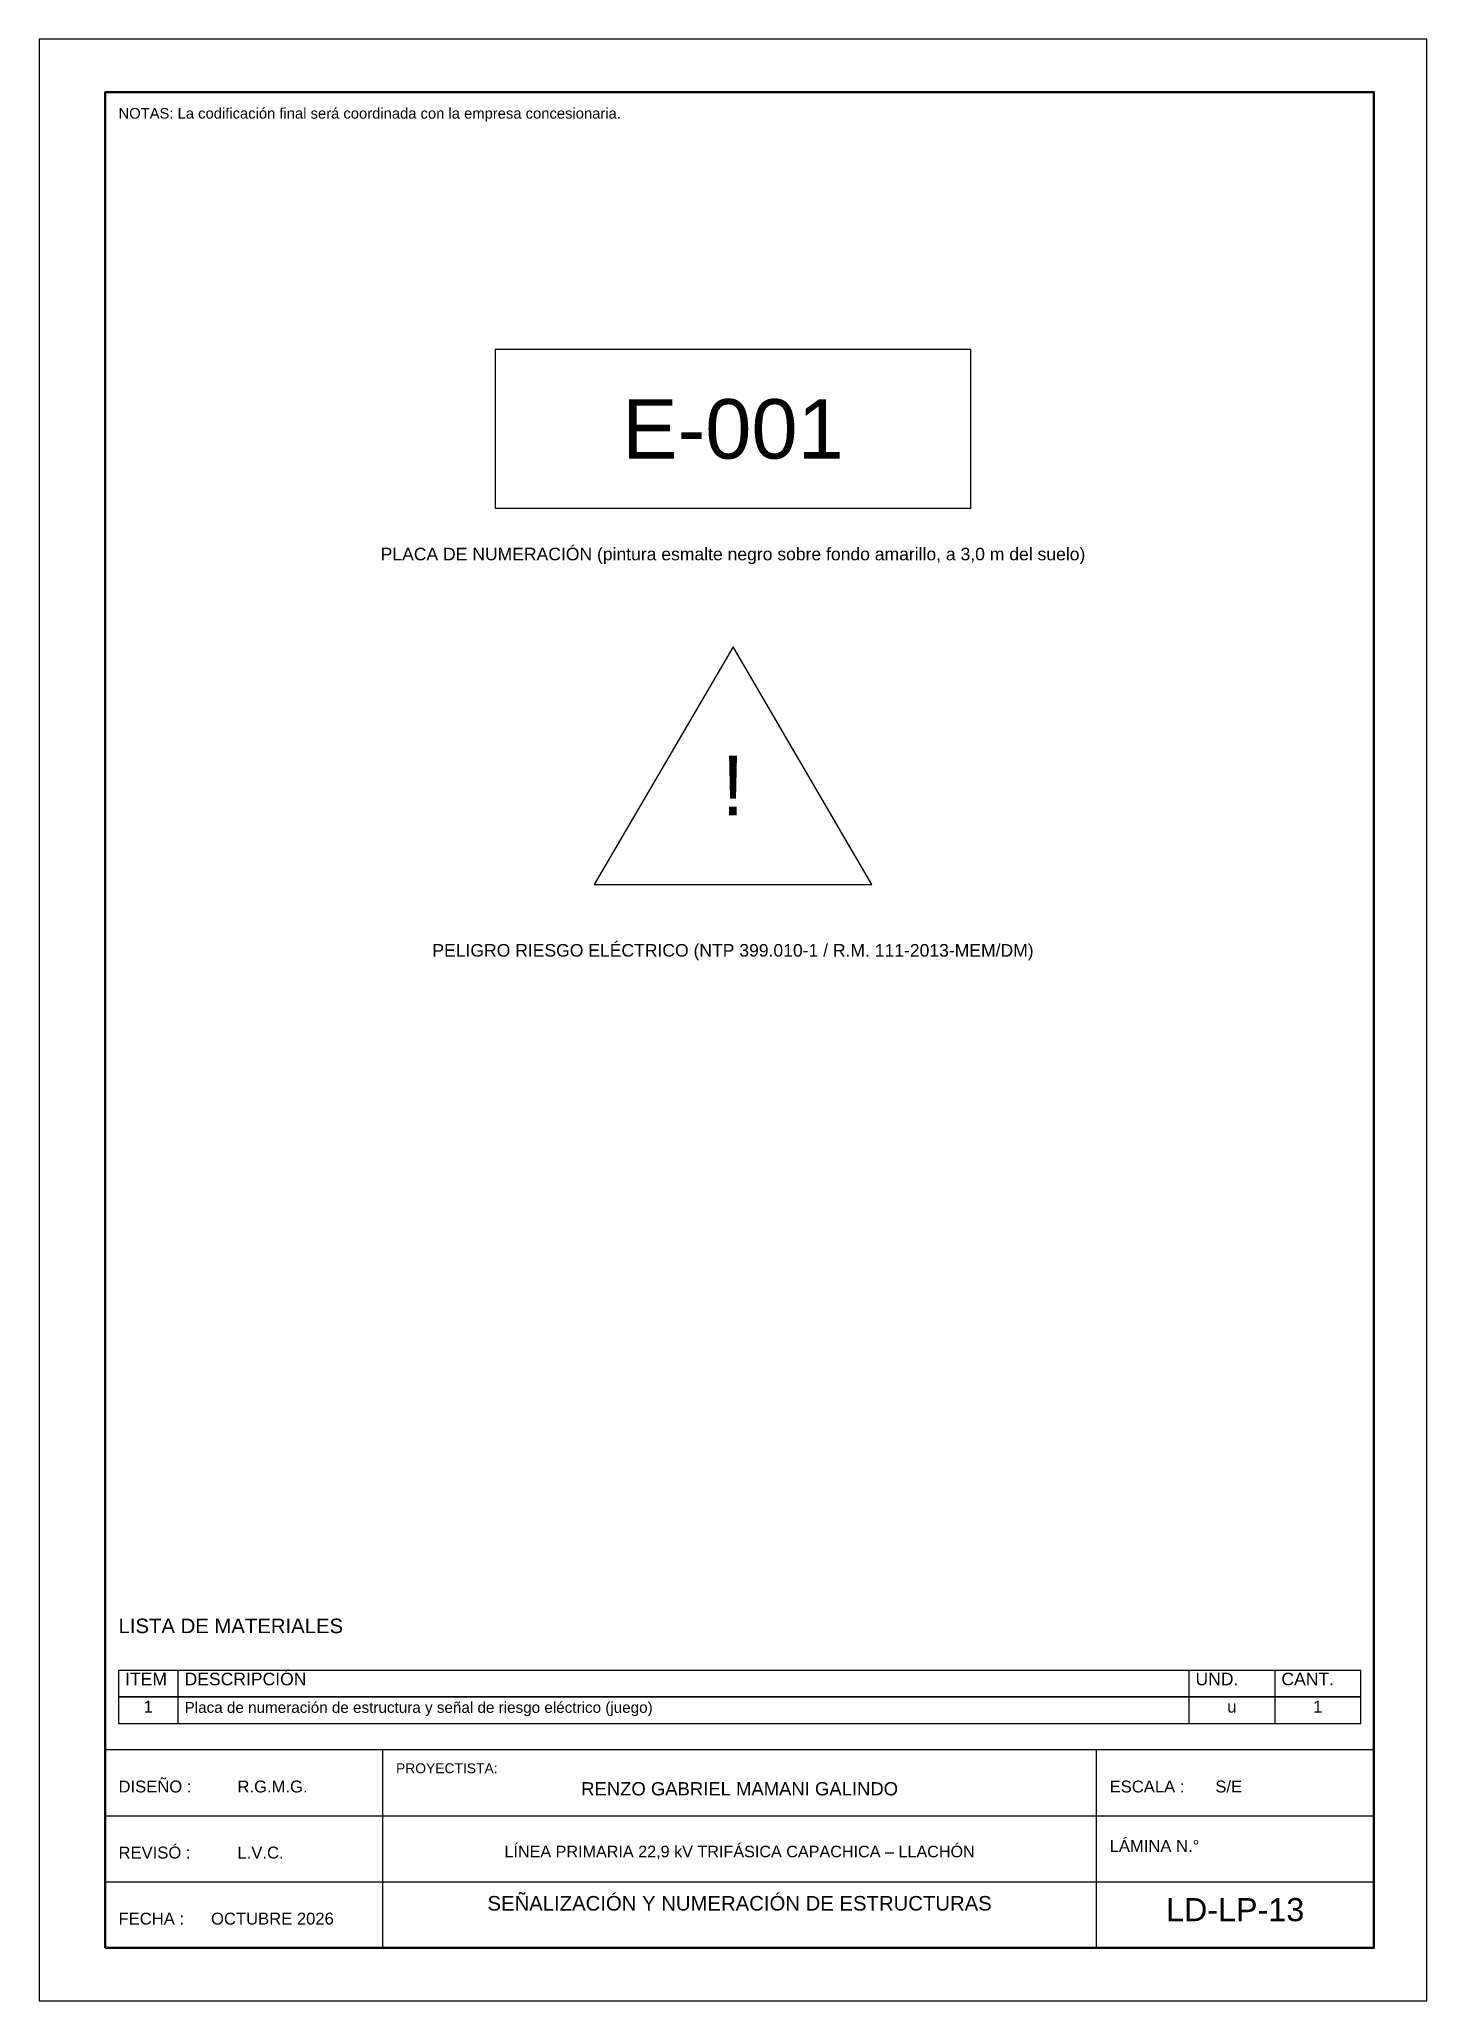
# Model space of a CAD drawing. Header units: millimetres. Extents: x 0 to 210, y 0 to 297.
import ezdxf
from ezdxf.enums import TextEntityAlignment as Align

# ---------------------------------------------------------------- set-up
doc = ezdxf.new("R2010")
doc.units = ezdxf.units.MM
for name, color, linetype in [('CUADROS', 2, 'Continuous'), ('MATERIALES', 140, 'Continuous'), ('MEMBRETE', 7, 'Continuous'), ('NUMERACION', 2, 'Continuous'), ('TEXTO', 4, 'Continuous')]:
    doc.layers.add(name, color=color, linetype=linetype)
doc.styles.add('ARIAL', font='arial.ttf')

msp = doc.modelspace()

# ---------------------------------------------------------------- linework, layer by layer
at = {"layer": 'CUADROS'}
for points in [[(12, 46), (200, 46), (200, 50), (12, 50)], [(12, 42), (200, 42), (200, 46), (12, 46)]]:
    msp.add_lwpolyline(points, close=True, dxfattribs=at)
for points in [[(21, 50), (21, 42)], [(174, 50), (174, 42)], [(187, 50), (187, 42)]]:
    msp.add_lwpolyline(points, dxfattribs=at)
at = {"layer": 'MEMBRETE'}
for points in [[(0, 0), (210, 0), (210, 297), (0, 297)], [(10, 8), (202, 8), (202, 38), (10, 38)]]:
    msp.add_lwpolyline(points, close=True, dxfattribs=at)
at = {"layer": 'MEMBRETE', "lineweight": 50}
msp.add_lwpolyline([(10, 8), (202, 8), (202, 289), (10, 289)], close=True, dxfattribs=at)
at = {"layer": 'MEMBRETE'}
for points in [[(52, 8), (52, 38)], [(160, 8), (160, 38)], [(10, 28), (202, 28)], [(10, 18), (202, 18)]]:
    msp.add_lwpolyline(points, dxfattribs=at)
at = {"layer": 'NUMERACION'}
for points in [[(69, 226), (141, 226), (141, 250), (69, 250)], [(84, 169), (126, 169), (105, 205)]]:
    msp.add_lwpolyline(points, close=True, dxfattribs=at)

# ---------------------------------------------------------------- texts
at = {"layer": 'MATERIALES', "style": 'ARIAL'}
for s, height, p in [('LISTA DE MATERIALES', 2.2, (12, 55)), ('ITEM', 1.9, (13, 47.2)), ('DESCRIPCIÓN', 1.9, (22, 47.2)), ('UND.', 1.9, (175, 47.2)), ('CANT.', 1.9, (188, 47.2)), ('Placa de numeración de estructura y señal de riesgo eléctrico (juego)', 1.65, (22, 43.1))]:
    msp.add_text(s, height=height, dxfattribs=at).set_placement(p, align=Align.BOTTOM_LEFT)
for s, p in [('1', (16.5, 43.1)), ('u', (180.5, 43.1)), ('1', (193.5, 43.1))]:
    msp.add_text(s, height=1.8, dxfattribs=at).set_placement(p, align=Align.BOTTOM_CENTER)
at = {"layer": 'MEMBRETE', "style": 'ARIAL'}
for s, height, p in [('PROYECTISTA:', 1.5, (54, 34)), ('DISEÑO :', 1.8, (12, 31)), ('R.G.M.G.', 1.8, (30, 31)), ('ESCALA :', 1.8, (162, 31)), ('S/E', 1.8, (178, 31)), ('REVISÓ :', 1.8, (12, 21)), ('LÁMINA N.°', 1.8, (162, 22)), ('L.V.C.', 1.8, (30, 21)), ('FECHA :', 1.8, (12, 11)), ('OCTUBRE 2026', 1.8, (26, 11))]:
    msp.add_text(s, height=height, dxfattribs=at).set_placement(p, align=Align.BOTTOM_LEFT)
for s, height, p in [('RENZO GABRIEL MAMANI GALINDO', 2, (106, 30.5)), ('LÍNEA PRIMARIA 22,9 kV TRIFÁSICA CAPACHICA – LLACHÓN', 1.75, (106, 21.2)), ('SEÑALIZACIÓN Y NUMERACIÓN DE ESTRUCTURAS', 2.2, (106, 13)), ('LD-LP-13', 3.5, (181, 11))]:
    msp.add_text(s, height=height, dxfattribs=at).set_placement(p, align=Align.BOTTOM_CENTER)
at = {"layer": 'NUMERACION', "style": 'ARIAL'}
for s, p in [('E-001', (105, 238)), ('!', (105, 184))]:
    msp.add_text(s, height=9, dxfattribs=at).set_placement(p, align=Align.MIDDLE_CENTER)
at = {"layer": 'TEXTO', "style": 'ARIAL'}
msp.add_text('NOTAS: La codificación final será coordinada con la empresa concesionaria.', height=1.6, dxfattribs=at).set_placement((12, 284.5), align=Align.BOTTOM_LEFT)
for s, p in [('PLACA DE NUMERACIÓN (pintura esmalte negro sobre fondo amarillo, a 3,0 m del suelo)', (105, 220)), ('PELIGRO RIESGO ELÉCTRICO (NTP 399.010-1 / R.M. 111-2013-MEM/DM)', (105, 160))]:
    msp.add_text(s, height=1.9, dxfattribs=at).set_placement(p, align=Align.TOP_CENTER)

doc.saveas('drawing.dxf')
